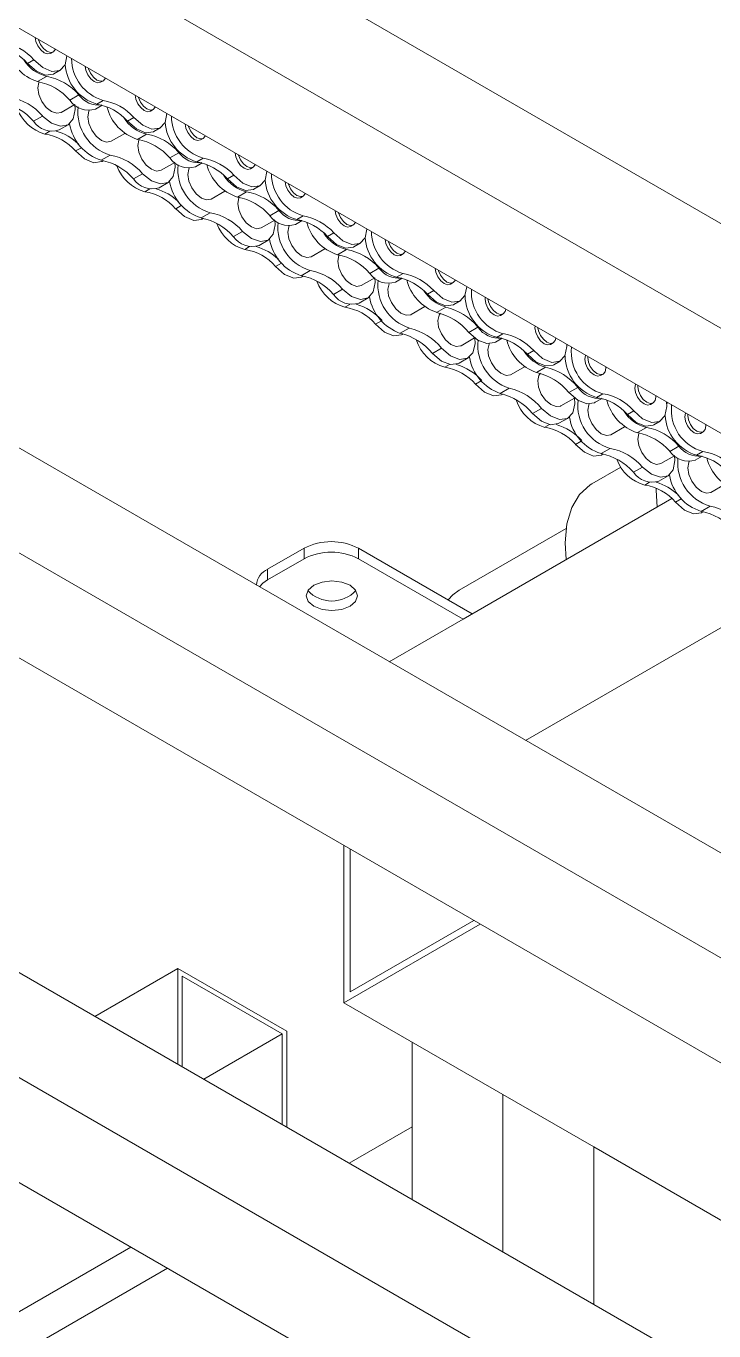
# Model space of a CAD drawing. Header units: millimetres. Extents: x 0 to 1189, y 0 to 841.
# Drawn here: x 817.84 to 828.54, y 140.84 to 161.14 of the extents above; entities that cross this region are included whole.
import ezdxf

# ---------------------------------------------------------------- set-up
doc = ezdxf.new("R2010")
doc.units = ezdxf.units.MM

msp = doc.modelspace()

# ---------------------------------------------------------------- linework, layer by layer
at = {"color": 7, "linetype": 'Continuous', "lineweight": 15}
for p, q in [((841.93, 147.136), (792.736, 175.536)), ((834.859, 144.687), (787.079, 172.27)), ((834.859, 143.054), (785.665, 171.454)), ((843.345, 149.586), (811.121, 168.188)), ((843.345, 147.953), (809.706, 167.372)), ((833.445, 142.238), (799.807, 161.657)), ((817.965, 160.616), (817.866, 160.559)), ((818.225, 160.714), (818.268, 160.739)), ((818.276, 160.397), (818.375, 160.454)), ((818.164, 160.357), (818.022, 160.275)), ((819.003, 160.265), (819.046, 160.29)), ((818.667, 160.067), (818.525, 159.985)), ((818.388, 159.795), (818.6, 159.917)), ((818.923, 159.849), (819.028, 159.91)), ((819.041, 159.983), (818.942, 159.926)), ((819.781, 159.816), (819.823, 159.841)), ((817.959, 159.659), (818.101, 159.74)), ((818.357, 159.523), (818.498, 159.604)), ((819.52, 159.718), (819.421, 159.661)), ((819.166, 159.346), (819.378, 159.468)), ((819.719, 159.459), (819.578, 159.377)), ((819.832, 159.499), (819.931, 159.556)), ((820.559, 159.367), (820.601, 159.392)), ((818.615, 159.196), (818.704, 159.247)), ((819.012, 159.051), (819.154, 159.133)), ((819.026, 159.034), (819.047, 159.046)), ((819.944, 158.897), (820.156, 159.019)), ((820.222, 159.169), (820.081, 159.087)), ((820.478, 158.951), (820.584, 159.012)), ((820.597, 159.085), (820.498, 159.028)), ((819.515, 158.761), (819.656, 158.842)), ((821.076, 158.82), (820.977, 158.763)), ((821.337, 158.918), (821.379, 158.943)), ((819.913, 158.625), (820.054, 158.706)), ((821.388, 158.601), (821.487, 158.658)), ((820.722, 158.448), (820.934, 158.57)), ((821.275, 158.561), (821.134, 158.479)), ((822.114, 158.469), (822.157, 158.494)), ((820.171, 158.298), (820.259, 158.349)), ((820.568, 158.153), (820.709, 158.234)), ((821.778, 158.271), (821.636, 158.189)), ((822.153, 158.187), (822.054, 158.13)), ((820.581, 158.136), (820.602, 158.148)), ((821.5, 157.999), (821.712, 158.121)), ((822.034, 158.053), (822.14, 158.114)), ((822.892, 158.02), (822.935, 158.045)), ((821.071, 157.863), (821.212, 157.944)), ((821.468, 157.727), (821.61, 157.808)), ((822.632, 157.922), (822.533, 157.865)), ((822.277, 157.55), (822.489, 157.672)), ((822.831, 157.663), (822.689, 157.581)), ((822.943, 157.703), (823.042, 157.76)), ((823.67, 157.571), (823.712, 157.596)), ((821.726, 157.4), (821.815, 157.451)), ((823.333, 157.373), (823.192, 157.291)), ((822.124, 157.255), (822.265, 157.336)), ((822.137, 157.238), (822.158, 157.25)), ((823.055, 157.101), (823.267, 157.223)), ((823.59, 157.155), (823.695, 157.216)), ((823.708, 157.289), (823.609, 157.232)), ((822.626, 156.965), (822.768, 157.046)), ((824.187, 157.024), (824.088, 156.967)), ((824.448, 157.122), (824.49, 157.147)), ((823.024, 156.829), (823.165, 156.91)), ((823.833, 156.652), (824.045, 156.774)), ((824.372, 156.767), (824.231, 156.685)), ((824.499, 156.805), (824.598, 156.862)), ((824.984, 156.891), (824.986, 156.918)), ((823.282, 156.502), (823.371, 156.553)), ((825.225, 156.636), (825.267, 156.66)), ((823.665, 156.359), (823.806, 156.44)), ((823.693, 156.34), (823.709, 156.349)), ((824.874, 156.453), (824.733, 156.371)), ((825.263, 156.353), (825.164, 156.296)), ((824.61, 156.165), (824.822, 156.288)), ((825.145, 156.22), (825.25, 156.281)), ((826.003, 156.187), (826.045, 156.211)), ((826.256, 156.166), (826.264, 156.18)), ((824.167, 156.044), (824.309, 156.126)), ((824.579, 155.893), (824.72, 155.975)), ((825.742, 156.089), (825.643, 156.032)), ((825.388, 155.716), (825.6, 155.839)), ((825.927, 155.832), (825.786, 155.75)), ((826.054, 155.87), (826.153, 155.927)), ((826.864, 155.817), (826.863, 155.835)), ((824.837, 155.566), (824.926, 155.618)), ((826.78, 155.7), (826.822, 155.725)), ((825.22, 155.423), (825.361, 155.505)), ((825.248, 155.404), (825.264, 155.414)), ((826.165, 155.23), (826.377, 155.352)), ((826.429, 155.517), (826.288, 155.436)), ((826.699, 155.285), (826.805, 155.345)), ((826.818, 155.418), (826.719, 155.361)), ((827.642, 155.367), (827.641, 155.386)), ((825.722, 155.109), (825.863, 155.191)), ((827.297, 155.154), (827.198, 155.096)), ((827.558, 155.251), (827.6, 155.276)), ((826.134, 154.958), (826.275, 155.04)), ((827.609, 154.934), (827.708, 154.992)), ((828.419, 154.918), (828.419, 154.937)), ((826.943, 154.781), (827.155, 154.903)), ((827.496, 154.894), (827.355, 154.813)), ((828.336, 154.802), (828.378, 154.827)), ((826.392, 154.631), (826.481, 154.682)), ((826.789, 154.486), (826.931, 154.568)), ((827.999, 154.604), (827.858, 154.522)), ((828.374, 154.52), (828.275, 154.463)), ((826.803, 154.469), (826.823, 154.481)), ((827.721, 154.332), (827.933, 154.454)), ((828.255, 154.386), (828.361, 154.447)), ((827.099, 154.278), (826.645, 154.015)), ((827.292, 154.196), (827.433, 154.278)), ((827.689, 154.06), (827.831, 154.142)), ((828.499, 153.883), (828.711, 154.005)), ((827.891, 153.787), (824.643, 151.912)), ((827.948, 153.733), (828.036, 153.784)), ((828.345, 153.588), (828.486, 153.67)), ((828.358, 153.571), (828.379, 153.583)), ((826.245, 153.322), (824.582, 152.362)), ((822.168, 153.014), (821.602, 152.688)), ((822.168, 153.014), (822.168, 152.851)), ((823.016, 153.014), (823.016, 152.851)), ((824.784, 151.994), (823.016, 153.014)), ((822.168, 152.851), (821.602, 152.524)), ((821.602, 152.688), (821.602, 152.524)), ((824.643, 151.912), (823.016, 152.851)), ((821.426, 152.443), (821.426, 152.442)), ((829.293, 152.147), (825.615, 150.024)), ((824.643, 151.912), (823.494, 151.249)), ((810.159, 150.783), (833, 137.597)), ((810.159, 149.15), (832.485, 136.261)), ((808.745, 148.333), (843.647, 128.184)), ((822.788, 145.942), (822.788, 148.39)), ((822.887, 146.114), (822.887, 148.333)), ((824.809, 147.223), (822.887, 146.114)), ((824.908, 147.166), (822.788, 145.942)), ((820.203, 146.476), (818.911, 145.73)), ((821.9, 145.497), (820.203, 146.476)), ((820.203, 146.476), (820.203, 144.984)), ((820.273, 146.354), (820.273, 144.944)), ((821.829, 145.456), (820.273, 146.354)), ((822.788, 145.942), (825.263, 144.513)), ((821.829, 145.456), (820.608, 144.751)), ((821.829, 144.046), (821.829, 145.456)), ((821.9, 144.005), (821.9, 145.497)), ((823.848, 142.88), (823.848, 145.33)), ((825.263, 142.063), (825.263, 144.513)), ((825.263, 144.513), (826.677, 143.697)), ((823.848, 144.009), (822.87, 143.444)), ((826.677, 141.247), (826.677, 143.697)), ((826.677, 143.697), (833.041, 140.023)), ((819.476, 142.138), (775.514, 116.759)), ((820.042, 141.811), (785.979, 122.147))]:
    msp.add_line(p, q, dxfattribs=at)
at = {"color": 8, "linetype": 'Continuous', "lineweight": 15}
for p, q in [((818.136, 159.46), (818.211, 159.504)), ((819.692, 158.562), (819.767, 158.606)), ((821.248, 157.664), (821.322, 157.707)), ((822.803, 156.766), (822.878, 156.809)), ((824.358, 155.831), (824.433, 155.874)), ((825.913, 154.896), (825.988, 154.939)), ((827.469, 153.998), (827.544, 154.041))]:
    msp.add_line(p, q, dxfattribs=at)
at = {"color": 7, "linetype": 'Continuous', "lineweight": 15, "flags": 128}
for points in [[(818.225, 160.714), (818.179, 160.705), (818.125, 160.724), (818.071, 160.768), (818.025, 160.83), (817.995, 160.9), (817.984, 160.96)], [(818.035, 160.931), (818.037, 160.925), (818.068, 160.854), (818.114, 160.792), (818.168, 160.749), (818.222, 160.73), (818.268, 160.739), (818.298, 160.774), (818.3, 160.778)], [(818.479, 160.675), (818.45, 160.538), (818.367, 160.45), (818.245, 160.434), (818.103, 160.493), (817.965, 160.616)], [(818.276, 160.397), (818.268, 160.393), (818.146, 160.377), (818.004, 160.436), (817.866, 160.559)], [(819.003, 160.265), (818.957, 160.256), (818.903, 160.275), (818.849, 160.319), (818.803, 160.381), (818.772, 160.451), (818.762, 160.511)], [(818.813, 160.482), (818.815, 160.476), (818.846, 160.405), (818.891, 160.343), (818.946, 160.3), (819, 160.281), (819.046, 160.29), (819.076, 160.325), (819.078, 160.329)], [(818.048, 160.272), (818.042, 160.262), (818.026, 160.177), (818.042, 160.074), (818.088, 159.968), (818.157, 159.875), (818.238, 159.81), (818.32, 159.782), (818.388, 159.795)], [(819.781, 159.816), (819.735, 159.807), (819.681, 159.826), (819.627, 159.87), (819.581, 159.932), (819.55, 160.002), (819.54, 160.062)], [(819.591, 160.033), (819.593, 160.027), (819.623, 159.956), (819.669, 159.894), (819.723, 159.851), (819.777, 159.832), (819.823, 159.841), (819.854, 159.876), (819.856, 159.88)], [(818.601, 159.918), (818.606, 159.842), (818.578, 159.697), (818.499, 159.605), (818.381, 159.581), (818.241, 159.629), (818.101, 159.74)], [(818.827, 159.825), (818.82, 159.813), (818.804, 159.728), (818.82, 159.625), (818.866, 159.519), (818.935, 159.426), (819.016, 159.361), (819.097, 159.333), (819.166, 159.346)], [(819.832, 159.499), (819.824, 159.495), (819.702, 159.479), (819.56, 159.538), (819.421, 159.661)], [(820.034, 159.777), (820.005, 159.64), (819.923, 159.552), (819.801, 159.536), (819.659, 159.595), (819.52, 159.718)], [(820.559, 159.367), (820.513, 159.358), (820.459, 159.377), (820.405, 159.421), (820.359, 159.483), (820.328, 159.553), (820.318, 159.613)], [(820.369, 159.584), (820.371, 159.578), (820.401, 159.507), (820.447, 159.445), (820.501, 159.402), (820.555, 159.383), (820.601, 159.392), (820.632, 159.427), (820.633, 159.431)], [(819.026, 159.034), (819.018, 159.03), (818.896, 159.014), (818.754, 159.072), (818.615, 159.196)], [(819.603, 159.374), (819.598, 159.364), (819.582, 159.279), (819.598, 159.176), (819.644, 159.07), (819.713, 158.977), (819.794, 158.912), (819.875, 158.883), (819.944, 158.897)], [(820.156, 159.019), (820.162, 158.944), (820.134, 158.799), (820.055, 158.707), (819.937, 158.683), (819.797, 158.731), (819.656, 158.842)], [(821.337, 158.918), (821.291, 158.909), (821.237, 158.928), (821.182, 158.972), (821.137, 159.034), (821.106, 159.104), (821.095, 159.164)], [(821.147, 159.135), (821.148, 159.129), (821.179, 159.058), (821.225, 158.996), (821.279, 158.953), (821.333, 158.934), (821.379, 158.943), (821.41, 158.978), (821.411, 158.982)], [(820.382, 158.927), (820.376, 158.915), (820.36, 158.83), (820.376, 158.727), (820.422, 158.621), (820.491, 158.528), (820.572, 158.463), (820.653, 158.434), (820.722, 158.448)], [(821.59, 158.879), (821.561, 158.742), (821.479, 158.654), (821.356, 158.638), (821.214, 158.697), (821.076, 158.82)], [(821.388, 158.601), (821.38, 158.597), (821.257, 158.581), (821.115, 158.64), (820.977, 158.763)], [(822.114, 158.469), (822.068, 158.46), (822.014, 158.479), (821.96, 158.523), (821.914, 158.585), (821.884, 158.655), (821.873, 158.715)], [(821.924, 158.686), (821.926, 158.68), (821.957, 158.609), (822.003, 158.547), (822.057, 158.504), (822.111, 158.485), (822.157, 158.494), (822.187, 158.529), (822.189, 158.533)], [(821.159, 158.476), (821.154, 158.466), (821.138, 158.381), (821.154, 158.278), (821.2, 158.172), (821.269, 158.079), (821.35, 158.014), (821.431, 157.985), (821.5, 157.999)], [(820.581, 158.136), (820.573, 158.132), (820.451, 158.116), (820.309, 158.174), (820.171, 158.298)], [(822.892, 158.02), (822.846, 158.011), (822.792, 158.03), (822.738, 158.074), (822.692, 158.136), (822.662, 158.206), (822.651, 158.266)], [(822.702, 158.237), (822.704, 158.231), (822.735, 158.16), (822.78, 158.098), (822.835, 158.054), (822.889, 158.036), (822.935, 158.045), (822.965, 158.08), (822.967, 158.084)], [(821.712, 158.121), (821.717, 158.046), (821.69, 157.901), (821.611, 157.809), (821.492, 157.785), (821.352, 157.832), (821.212, 157.944)], [(821.938, 158.029), (821.932, 158.016), (821.915, 157.932), (821.932, 157.829), (821.978, 157.723), (822.046, 157.63), (822.128, 157.565), (822.209, 157.536), (822.277, 157.55)], [(823.146, 157.981), (823.117, 157.844), (823.034, 157.756), (822.912, 157.74), (822.77, 157.799), (822.632, 157.922)], [(822.943, 157.703), (822.935, 157.699), (822.813, 157.683), (822.671, 157.742), (822.533, 157.865)], [(823.67, 157.571), (823.624, 157.562), (823.57, 157.581), (823.516, 157.625), (823.47, 157.687), (823.439, 157.757), (823.429, 157.817)], [(823.48, 157.788), (823.482, 157.782), (823.512, 157.711), (823.558, 157.649), (823.612, 157.605), (823.667, 157.587), (823.712, 157.596), (823.743, 157.631), (823.745, 157.635)], [(822.715, 157.578), (822.709, 157.567), (822.693, 157.483), (822.709, 157.38), (822.755, 157.274), (822.824, 157.181), (822.905, 157.116), (822.987, 157.087), (823.055, 157.101)], [(822.137, 157.238), (822.129, 157.233), (822.007, 157.218), (821.865, 157.276), (821.726, 157.4)], [(824.448, 157.122), (824.402, 157.113), (824.348, 157.132), (824.294, 157.176), (824.248, 157.238), (824.217, 157.308), (824.207, 157.368)], [(823.268, 157.223), (823.273, 157.148), (823.245, 157.003), (823.166, 156.911), (823.048, 156.887), (822.908, 156.934), (822.768, 157.046)], [(824.258, 157.339), (824.26, 157.333), (824.29, 157.262), (824.336, 157.2), (824.39, 157.156), (824.444, 157.138), (824.49, 157.147), (824.521, 157.182), (824.523, 157.186)], [(823.493, 157.131), (823.491, 157.126), (823.471, 157.044), (823.484, 156.942), (823.527, 156.836), (823.594, 156.741), (823.674, 156.672), (823.756, 156.639), (823.827, 156.648), (823.833, 156.652)], [(824.499, 156.805), (824.491, 156.801), (824.369, 156.785), (824.227, 156.844), (824.088, 156.967)], [(824.701, 157.083), (824.672, 156.946), (824.59, 156.858), (824.468, 156.842), (824.326, 156.901), (824.187, 157.024)], [(825.225, 156.636), (825.179, 156.627), (825.125, 156.646), (825.071, 156.689), (825.025, 156.751), (824.994, 156.822), (824.984, 156.891)], [(825.027, 156.895), (825.037, 156.846), (825.067, 156.776), (825.113, 156.714), (825.167, 156.67), (825.221, 156.651), (825.267, 156.66), (825.298, 156.696), (825.308, 156.732)], [(824.292, 156.671), (824.268, 156.639), (824.248, 156.558), (824.261, 156.456), (824.304, 156.35), (824.371, 156.255), (824.451, 156.186), (824.533, 156.153), (824.604, 156.162), (824.61, 156.165)], [(823.693, 156.34), (823.685, 156.335), (823.562, 156.319), (823.42, 156.378), (823.282, 156.502)], [(825.145, 156.22), (825.134, 156.214), (825.013, 156.198), (824.872, 156.253), (824.733, 156.371)], [(826.003, 156.187), (825.957, 156.178), (825.903, 156.197), (825.849, 156.24), (825.803, 156.302), (825.772, 156.373), (825.761, 156.442), (825.764, 156.469)], [(825.805, 156.445), (825.815, 156.397), (825.845, 156.327), (825.891, 156.265), (825.945, 156.221), (825.999, 156.202), (826.045, 156.211), (826.076, 156.247), (826.086, 156.283)], [(824.823, 156.288), (824.828, 156.195), (824.794, 156.054), (824.71, 155.97), (824.589, 155.953), (824.448, 156.008), (824.309, 156.126)], [(825.048, 156.195), (825.046, 156.19), (825.026, 156.109), (825.039, 156.007), (825.082, 155.901), (825.149, 155.806), (825.229, 155.737), (825.311, 155.704), (825.382, 155.713), (825.388, 155.716)], [(826.255, 156.185), (826.256, 156.156), (826.227, 156.01), (826.145, 155.923), (826.022, 155.907), (825.88, 155.965), (825.742, 156.089)], [(824.579, 155.893), (824.569, 155.888), (824.447, 155.872), (824.306, 155.927), (824.167, 156.044)], [(826.054, 155.87), (826.046, 155.865), (825.923, 155.85), (825.781, 155.908), (825.643, 156.032)], [(826.538, 155.955), (826.549, 156.012), (826.551, 156.015)], [(826.78, 155.7), (826.734, 155.692), (826.68, 155.71), (826.626, 155.754), (826.58, 155.816), (826.549, 155.887), (826.538, 155.955)], [(826.582, 155.997), (826.581, 155.98), (826.592, 155.911), (826.622, 155.84), (826.668, 155.779), (826.722, 155.735), (826.776, 155.716), (826.822, 155.725), (826.853, 155.76), (826.864, 155.817)], [(825.847, 155.736), (825.823, 155.704), (825.803, 155.623), (825.816, 155.521), (825.859, 155.414), (825.926, 155.319), (826.006, 155.25), (826.088, 155.218), (826.159, 155.227), (826.165, 155.23)], [(825.248, 155.404), (825.24, 155.4), (825.117, 155.384), (824.975, 155.443), (824.837, 155.566)], [(827.558, 155.251), (827.512, 155.243), (827.458, 155.261), (827.404, 155.305), (827.358, 155.367), (827.327, 155.438), (827.316, 155.506), (827.327, 155.563), (827.329, 155.566)], [(827.36, 155.548), (827.359, 155.531), (827.369, 155.462), (827.4, 155.391), (827.446, 155.329), (827.5, 155.286), (827.554, 155.267), (827.6, 155.276), (827.631, 155.311), (827.642, 155.367)], [(826.378, 155.353), (826.383, 155.26), (826.349, 155.119), (826.265, 155.034), (826.143, 155.018), (826.003, 155.073), (825.863, 155.191)], [(826.699, 155.285), (826.689, 155.279), (826.568, 155.263), (826.427, 155.318), (826.288, 155.436)], [(826.603, 155.26), (826.597, 155.248), (826.581, 155.163), (826.597, 155.06), (826.643, 154.954), (826.712, 154.861), (826.793, 154.796), (826.874, 154.768), (826.943, 154.781)], [(827.807, 155.29), (827.811, 155.221), (827.782, 155.075), (827.7, 154.987), (827.577, 154.971), (827.435, 155.03), (827.297, 155.154)], [(827.81, 155.262), (827.81, 155.264), (827.82, 155.282)], [(826.134, 154.958), (826.124, 154.953), (826.002, 154.936), (825.861, 154.991), (825.722, 155.109)], [(827.609, 154.934), (827.601, 154.93), (827.478, 154.914), (827.336, 154.973), (827.198, 155.096)], [(828.094, 155.057), (828.105, 155.114), (828.106, 155.117)], [(828.336, 154.802), (828.29, 154.793), (828.236, 154.812), (828.181, 154.856), (828.136, 154.918), (828.105, 154.989), (828.094, 155.057)], [(828.137, 155.099), (828.137, 155.082), (828.147, 155.013), (828.178, 154.942), (828.224, 154.88), (828.278, 154.837), (828.332, 154.818), (828.378, 154.827), (828.409, 154.862), (828.419, 154.918)], [(827.38, 154.809), (827.375, 154.799), (827.359, 154.714), (827.375, 154.611), (827.421, 154.505), (827.49, 154.412), (827.571, 154.347), (827.652, 154.319), (827.721, 154.332)], [(826.803, 154.469), (826.795, 154.465), (826.672, 154.449), (826.53, 154.508), (826.392, 154.631)], [(827.933, 154.455), (827.939, 154.38), (827.911, 154.234), (827.832, 154.142), (827.713, 154.118), (827.574, 154.166), (827.433, 154.278)], [(828.159, 154.362), (828.153, 154.35), (828.137, 154.265), (828.153, 154.162), (828.199, 154.056), (828.267, 153.963), (828.349, 153.898), (828.43, 153.87), (828.499, 153.883)], [(826.247, 152.838), (826.23, 153.099), (826.256, 153.394), (826.332, 153.648), (826.455, 153.853), (826.621, 154.001), (826.645, 154.015)], [(827.662, 153.655), (827.645, 153.916), (827.645, 153.95)], [(828.358, 153.571), (828.35, 153.567), (828.228, 153.551), (828.086, 153.609), (827.948, 153.733)], [(821.602, 152.524), (821.527, 152.472), (821.474, 152.415)], [(822.318, 152.438), (822.231, 152.363), (822.201, 152.274), (822.231, 152.186), (822.318, 152.111), (822.448, 152.061), (822.601, 152.043), (822.754, 152.061), (822.884, 152.111), (822.97, 152.186), (823.001, 152.274), (822.97, 152.363), (822.884, 152.438), (822.754, 152.488), (822.601, 152.505), (822.448, 152.488), (822.318, 152.438)], [(824.412, 152.209), (824.481, 152.287), (824.582, 152.362)]]:
    msp.add_lwpolyline(points, dxfattribs=at)
at = {"color": 7, "linetype": 'Continuous', "lineweight": 15}
for centre, radius, start, end in [((817.253, 160.015), 0.819, 41.5936, 80.5959), ((817.352, 160.072), 0.819, 41.5936, 80.5959), ((818.239, 160.958), 0.716, 194.0918, 252.3919), ((818.3, 160.92), 0.579, 211.9877, 256.399), ((819.239, 160.643), 0.689, 180.7807, 253.3508), ((819.142, 160.587), 0.691, 183.606, 253.2333), ((817.859, 159.411), 0.88, 40.7413, 79.264), ((818, 159.493), 0.88, 40.7413, 79.264), ((817.434, 159.166), 0.88, 40.7413, 79.264), ((818.976, 160.293), 0.383, 216.2184, 276.4965), ((817.293, 159.085), 0.88, 40.7413, 79.264), ((818.306, 160.078), 0.641, 199.5689, 254.6677), ((818.815, 160.184), 0.352, 214.4257, 287.8028), ((819.348, 159.804), 0.699, 173.698, 253.895), ((818.808, 159.117), 0.819, 41.5934, 80.5961), ((818.907, 159.174), 0.819, 41.5934, 80.5961), ((819.795, 160.059), 0.716, 194.0918, 252.3919), ((818.249, 159.858), 0.352, 214.4257, 287.8028), ((819.232, 159.739), 0.722, 189.5577, 252.317), ((819.856, 160.022), 0.579, 211.9873, 256.3995), ((820.697, 159.689), 0.691, 183.6068, 253.2325), ((820.794, 159.745), 0.689, 180.7806, 253.3507), ((818.002, 158.652), 0.819, 41.5934, 80.5961), ((818.08, 158.697), 0.84, 46.5322, 73.9606), ((819.556, 158.595), 0.88, 40.7413, 79.2641), ((819.414, 158.513), 0.88, 40.7413, 79.2641), ((818.849, 158.187), 0.88, 40.7413, 79.2641), ((818.99, 158.268), 0.88, 40.7413, 79.2641), ((820.371, 159.286), 0.352, 214.4263, 287.8021), ((820.903, 158.906), 0.699, 173.6978, 253.8952), ((820.531, 159.395), 0.383, 216.2193, 276.4956), ((820.364, 158.219), 0.819, 41.5937, 80.5958), ((820.463, 158.276), 0.819, 41.5937, 80.5958), ((821.35, 159.161), 0.716, 194.0919, 252.392), ((819.861, 159.18), 0.641, 199.5687, 254.6677), ((821.411, 159.123), 0.579, 211.9873, 256.3995), ((822.35, 158.847), 0.689, 180.7801, 253.3512), ((819.805, 158.959), 0.352, 214.4263, 287.8021), ((819.635, 157.799), 0.84, 46.5321, 73.9607), ((820.787, 158.841), 0.722, 189.5562, 252.3186), ((822.253, 158.791), 0.691, 183.6062, 253.2331), ((819.558, 157.754), 0.819, 41.5937, 80.5958), ((820.97, 157.615), 0.88, 40.7412, 79.2641), ((821.111, 157.697), 0.88, 40.7412, 79.2641), ((820.546, 157.37), 0.88, 40.7412, 79.2641), ((821.926, 158.388), 0.352, 214.4265, 287.8017), ((822.087, 158.497), 0.383, 216.2194, 276.4953), ((822.019, 157.378), 0.819, 41.5937, 80.5958), ((820.404, 157.288), 0.88, 40.7412, 79.2641), ((821.417, 158.282), 0.641, 199.5687, 254.6677), ((822.459, 158.008), 0.699, 173.6978, 253.8952), ((821.92, 157.321), 0.819, 41.5937, 80.5958), ((822.906, 158.263), 0.716, 194.0919, 252.392), ((821.361, 158.061), 0.352, 214.4265, 287.8017), ((822.343, 157.943), 0.722, 189.5578, 252.3172), ((822.967, 158.225), 0.579, 211.9879, 256.399), ((823.808, 157.893), 0.691, 183.606, 253.2333), ((823.906, 157.949), 0.689, 180.7807, 253.3508), ((821.114, 156.856), 0.819, 41.5937, 80.5958), ((821.191, 156.901), 0.84, 46.5319, 73.961), ((822.525, 156.717), 0.88, 40.7412, 79.2641), ((822.667, 156.799), 0.88, 40.7412, 79.2641), ((823.642, 157.599), 0.383, 216.2194, 276.4953), ((821.96, 156.39), 0.88, 40.7412, 79.2641), ((822.101, 156.472), 0.88, 40.7412, 79.2641), ((822.973, 157.384), 0.641, 199.5689, 254.6677), ((823.482, 157.49), 0.352, 214.4265, 287.8017), ((824.022, 157.113), 0.706, 173.9694, 252.2263), ((823.475, 156.423), 0.819, 41.5936, 80.5959), ((823.574, 156.48), 0.819, 41.5936, 80.5959), ((824.458, 157.359), 0.711, 193.6243, 251.3346), ((822.916, 157.163), 0.352, 214.4265, 287.8017), ((824.537, 157.344), 0.6, 212.5457, 254.0041), ((825.445, 157.002), 0.674, 176.6621, 254.3423), ((822.669, 155.958), 0.819, 41.5936, 80.5959), ((822.733, 155.97), 0.876, 42.285, 73.7196), ((823.91, 157.051), 0.735, 189.9191, 250.475), ((824.153, 155.859), 0.934, 39.468, 76.4598), ((825.362, 156.957), 0.689, 180.8678, 253.3462), ((824.012, 155.777), 0.934, 39.468, 76.4598), ((823.446, 155.451), 0.934, 39.468, 76.4598), ((823.588, 155.533), 0.934, 39.468, 76.4598), ((825.202, 156.68), 0.399, 214.7831, 275.5963), ((825.129, 155.545), 0.82, 41.5944, 80.5951), ((824.531, 156.455), 0.647, 197.5518, 254.5441), ((825.577, 156.177), 0.706, 173.9693, 252.2261), ((825.03, 155.488), 0.82, 41.5944, 80.5951), ((826.013, 156.423), 0.711, 193.6247, 251.3342), ((826.994, 156.062), 0.668, 173.1684, 254.7202), ((825.465, 156.116), 0.735, 189.919, 250.4749), ((826.092, 156.408), 0.6, 212.5457, 254.0041), ((826.917, 156.021), 0.689, 180.867, 253.347), ((824.224, 155.022), 0.82, 41.5944, 80.5951), ((824.288, 155.034), 0.876, 42.2866, 73.7179), ((825.567, 154.842), 0.934, 39.4682, 76.4596), ((825.708, 154.924), 0.934, 39.4682, 76.4596), ((825.001, 154.516), 0.934, 39.4682, 76.4596), ((825.143, 154.597), 0.934, 39.4682, 76.4596), ((826.757, 155.745), 0.399, 214.7831, 275.5963), ((826.585, 154.552), 0.82, 41.5943, 80.5952), ((826.684, 154.61), 0.82, 41.5943, 80.5952), ((826.086, 155.519), 0.647, 197.5512, 254.5447), ((827.125, 155.239), 0.699, 173.6976, 253.8954), ((827.573, 155.496), 0.718, 194.1853, 252.2986), ((827.632, 155.457), 0.579, 211.9873, 256.3995), ((828.55, 155.164), 0.668, 173.1701, 254.7188), ((825.843, 154.099), 0.876, 42.2863, 73.7182), ((827.008, 155.174), 0.722, 189.5578, 252.3173), ((828.474, 155.124), 0.691, 183.6059, 253.2335), ((825.779, 154.087), 0.82, 41.5943, 80.5952), ((827.191, 153.948), 0.88, 40.7413, 79.264), ((827.332, 154.03), 0.88, 40.7413, 79.264), ((826.767, 153.703), 0.88, 40.7413, 79.264), ((828.148, 154.721), 0.352, 214.425, 287.8035), ((828.308, 154.83), 0.383, 216.2176, 276.4972), ((828.24, 153.712), 0.82, 41.5941, 80.5954), ((826.625, 153.622), 0.88, 40.7413, 79.264), ((827.638, 154.615), 0.641, 199.5695, 254.6675), ((828.68, 154.341), 0.699, 173.6976, 253.8954), ((828.141, 153.654), 0.82, 41.5941, 80.5954), ((829.129, 154.598), 0.718, 194.1853, 252.2986), ((827.582, 154.395), 0.352, 214.425, 287.8035), ((828.564, 154.276), 0.722, 189.5578, 252.3173), ((827.335, 153.189), 0.82, 41.5941, 80.5954), ((827.412, 153.234), 0.84, 46.5335, 73.9593), ((828.181, 152.724), 0.88, 40.7413, 79.2641), ((828.322, 152.805), 0.88, 40.7413, 79.2641), ((822.592, 152.195), 0.922, 62.6094, 117.3907), ((822.592, 152.032), 0.922, 62.6094, 117.3907), ((821.727, 152.413), 0.302, 114.3732, 174.3055), ((822.601, 152.705), 0.512, 223.0254, 316.9744)]:
    msp.add_arc(centre, radius, start, end, dxfattribs=at)

doc.saveas('drawing.dxf')
